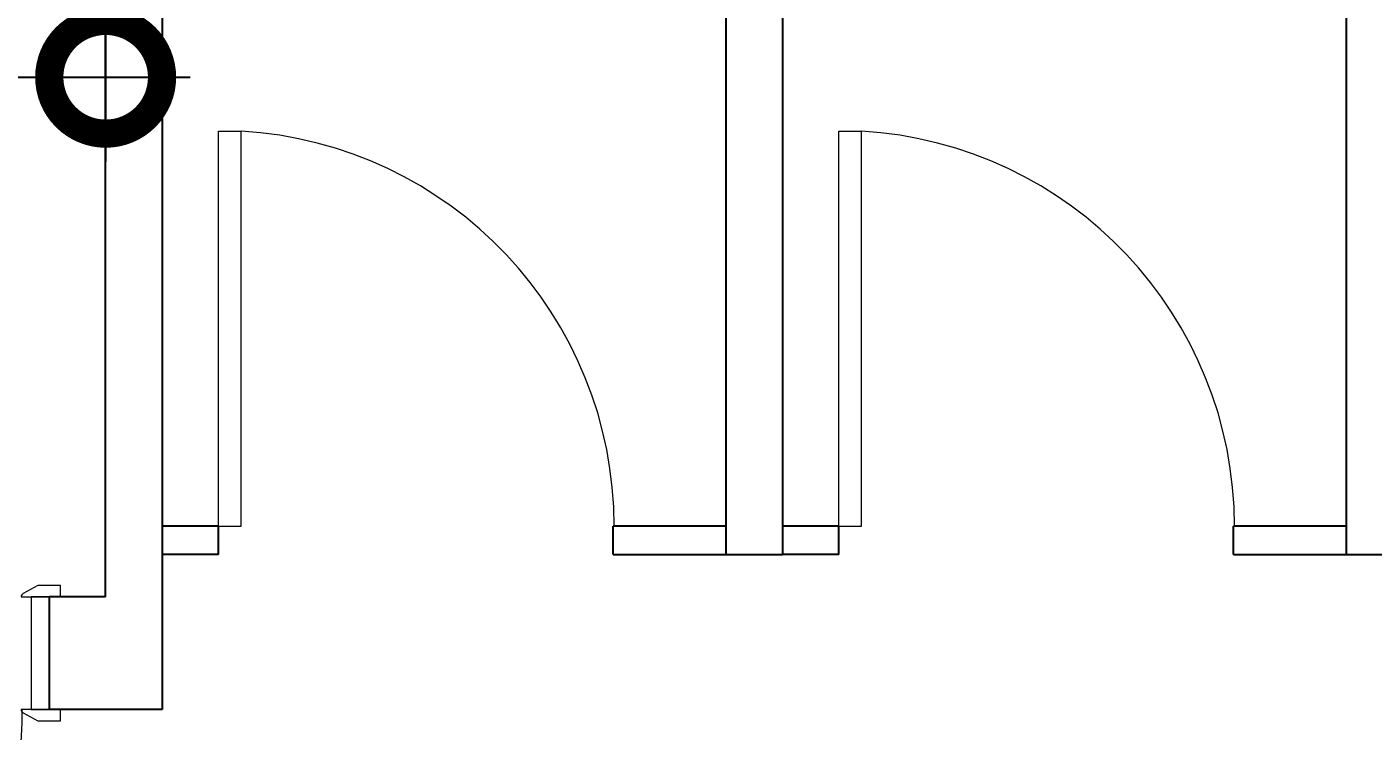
# Model space of a CAD drawing. Header units: metres. Extents: x 22.6 to 101.3, y 9.4 to 67.4.
# Drawn here: x 65.254 to 67.641, y 30.959 to 32.208 of the extents above; entities that cross this region are included whole.
import ezdxf

# ---------------------------------------------------------------- set-up
doc = ezdxf.new("R2010")
doc.units = ezdxf.units.M
doc.layers.add('00', color=252, linetype='Continuous')
doc.layers.add('A-DIM', color=7, linetype='Continuous', lineweight=5)
doc.layers.add('A-DOOR', color=5, linetype='Continuous', lineweight=5)
doc.styles.add('Calibri', font='calibri.ttf', dxfattribs={"height": 0.2126391096979332})
doc.dimstyles.new('ECG_Dimn-Detl-100', dxfattribs={"dimscale": 0.3048, "dimtxt": 0.25, "dimasz": 1.312335958005249, "dimexe": 0.4921259842519685, "dimexo": 0.0625, "dimgap": 0, "dimtad": 1, "dimdec": 0, "dimlfac": 1000, "dimzin": 0, "dimdsep": 46, "dimtxsty": 'Calibri', "dimblk1": 'DOTSMALL', "dimblk2": 'DOTSMALL', "dimsah": 1, "dimcen": 0.09, "dimdle": 0.4921259842519685, "dimazin": 0, "dimtfac": 1, "dimtdec": 4, "dimtix": 1, "dimtmove": 0, "dimatfit": 3, "dimfxl": 0.4921259842519685, "dimfxlon": 1, "dimtvp": 1, "dimtolj": 1, "dimtzin": 0, "dimarcsym": 2})

# ---------------------------------------------------------------- blocks, each defined once
blk = doc.blocks.new('ECG_ Door-Single Leaf-Gnrc - 1000x2200 mm-2062347-GROUND FLOOR PLAN')
at = {"layer": 'A-DOOR'}
for p, q in [((0.407999999999996, 1.000000000000968), (0.407999999999996, 0.1000000000009684)), ((0.447999999999996, 1.000000000000968), (0.407999999999996, 1.000000000000968)), ((0.4079999999999928, 0.1000000000009683), (0.4079999999999928, 1.000000000000968)), ((0.4079999999999928, 1.000000000000968), (0.4479999999999928, 1.000000000000968)), ((0.447999999999996, 0.1000000000009682), (0.447999999999996, 1.000000000000968)), ((0.4479999999999928, 1.000000000000968), (0.4479999999999928, 0.1000000000009682)), ((-0.4800000000000013, 0.1200000000009744), (-0.5200000000000015, 0.1200000000009713)), ((-0.5200000000000015, 0.1200000000009713), (-0.5200000000000017, 0.1000000000009748)), ((-0.4540000000000017, 0.1060000000009713), (-0.4800000000000013, 0.1200000000009744)), ((0.4799999999999915, 0.1200000000009682), (0.4539999999999915, 0.1060000000009683)), ((0.5199999999999916, 0.1200000000009679), (0.4799999999999915, 0.1200000000009682)), ((0.5199999999999915, 0.100000000000968), (0.5199999999999916, 0.1200000000009679)), ((-0.5000000000000453, 0.1000000000009738), (-0.4500000000000015, 0.1000000000009713)), ((-0.4680000000003104, 0.1000000000009699), (-0.5000000000003211, 0.1000000000009699)), ((-0.4680000000003104, -0.1), (-0.4680000000003104, 0.1000000000009699)), ((0.407999999999996, 0.1000000000009684), (0.447999999999996, 0.1000000000009684)), ((0.4479999999999928, 0.1000000000009683), (0.4079999999999928, 0.1000000000009683)), ((0.4499999999999915, 0.1000000000009685), (0.5000000000000037, 0.1000000000009682)), ((0.4679999999996772, 0.1000000000009699), (0.4679999999996772, -0.1)), ((0.4999999999996882, 0.1000000000009699), (0.4679999999996772, 0.1000000000009699)), ((-0.5200000000000016, -0.1000000000000001), (-0.5200000000000016, -0.12)), ((-0.4500000000000016, -0.1000000000000001), (-0.5000000000000452, -0.1000000000000001)), ((-0.5000000000003211, -0.1), (-0.4680000000003104, -0.1)), ((-0.4800000000000015, -0.12), (-0.4540000000000016, -0.106)), ((0.5000000000000031, -0.1000000000000001), (0.449999999999991, -0.1000000000000001)), ((0.4539999999999911, -0.106), (0.4799999999999908, -0.12)), ((0.4679999999996772, -0.1), (0.4999999999996882, -0.1)), ((0.5199999999999909, -0.12), (0.5199999999999909, -0.1000000000000001)), ((-0.5200000000000016, -0.12), (-0.4800000000000015, -0.12)), ((0.4799999999999908, -0.12), (0.5199999999999909, -0.12))]:
    blk.add_line(p, q, dxfattribs=at)
for centre, radius, start, end in [((0.4479999999999913, 0.1000000000009636), 0.900000000000004, 89.99999999999991, 179.9999999999999), ((-0.4580000000000015, 0.09900000000097124), 0.008062257748298515, 7.125016348902509, 60.25511870305896), ((0.4579999999999915, 0.0990000000009683), 0.008062257748298577, 119.7448812969417, 172.8749836510968), ((-0.4580000000000015, -0.099), 0.008062257748298529, 299.7448812969415, 352.8749836510968), ((0.4579999999999909, -0.099), 0.008062257748298515, 187.1250163489021, 240.2551187030581)]:
    blk.add_arc(centre, radius, start, end, dxfattribs=at)
blk = doc.blocks.new('Single-Flush-Partition - 700 _ 2200-2763523-GROUND FLOOR PLAN')
at = {"layer": 'A-DOOR'}
for p, q in [((0.3100000000000001, -0.02499999999999444), (0.3100000000000001, -0.725550426060319)), ((0.3500000000000237, -0.02499999999999444), (0.3100000000000001, -0.02499999999999444)), ((0.3500000000000237, -0.02499999999999444), (0.3500000000000237, -0.725550426060319)), ((0.3500000000000237, -0.725550426060319), (0.3100000000000001, -0.725550426060319))]:
    blk.add_line(p, q, dxfattribs=at)
blk.add_arc((0.3500000000000236, -0.02499999999998196), 0.7016914560213212, 179.9999999999998, 266.7320761445034, dxfattribs=at)
blk = doc.blocks.new('_DotSmall')
at = {"color": 0, "linetype": 'ByBlock', "const_width": 0.5}
blk.add_lwpolyline([(-0.0625, 0, 1), (0.0625, 0, 1)], format="xyb", close=True, dxfattribs=at)

msp = doc.modelspace()

# ---------------------------------------------------------------- linework, layer by layer
at = {"layer": '00', "color": 252}
for p, q in [((65.39393060839771, 31.19732717912508), (65.39393060839771, 33.09732717912514)), ((65.49393060839772, 32.89732717912513), (65.4939306083977, 30.99732717912508)), ((66.49393060839773, 31.27232717912515), (66.49393060839775, 32.89732717912513)), ((66.59393060839774, 32.89732717912513), (66.59393060839771, 31.27232717912515)), ((67.59393060839776, 31.27232717912515), (67.59393060839774, 32.89732717912513)), ((65.59393060839773, 31.32232717912514), (65.4939306083977, 31.32232717912514)), ((65.59393060839773, 31.27232717912514), (65.59393060839773, 31.32232717912514)), ((66.49393060839773, 31.32232717912514), (66.29393060839773, 31.32232717912514)), ((66.29393060839773, 31.27232717912514), (66.29393060839773, 31.32232717912514)), ((66.69393060839774, 31.32232717912514), (66.59393060839774, 31.32232717912514)), ((66.69393060839774, 31.27232717912514), (66.69393060839774, 31.32232717912514)), ((67.59393060839773, 31.32232717912514), (67.39393060839774, 31.32232717912514)), ((67.39393060839774, 31.27232717912514), (67.39393060839774, 31.32232717912514)), ((65.59393060839773, 31.27232717912514), (65.4939306083977, 31.27232717912514)), ((66.29393060839773, 31.27232717912514), (66.49393060839773, 31.27232717912514)), ((66.49393060839773, 31.27232717912514), (66.59393060839774, 31.27232717912514)), ((66.69393060839774, 31.27232717912514), (66.59393060839774, 31.27232717912514)), ((67.39393060839774, 31.27232717912514), (67.59393060839776, 31.27232717912514)), ((67.59393060839776, 31.27232717912514), (67.69393060839774, 31.27232717912514)), ((65.39393060839771, 31.19732717912508), (65.29393060839769, 31.19732717912508)), ((65.29393060839769, 31.19732717912508), (65.29393060839769, 30.99732717912508)), ((65.4939306083977, 30.99732717912508), (65.29393060839769, 30.99732717912508))]:
    msp.add_line(p, q, dxfattribs=at)

# ---------------------------------------------------------------- block references
at = {"layer": '00', "color": 252, "rotation": 180}
for name, p in [('Single-Flush-Partition - 700 _ 2200-2763523-GROUND FLOOR PLAN', (65.94393060839772, 31.29732717912515)), ('Single-Flush-Partition - 700 _ 2200-2763523-GROUND FLOOR PLAN', (67.04393060839773, 31.29732717912515)), ('ECG_ Door-Single Leaf-Gnrc - 1000x2200 mm-2062347-GROUND FLOOR PLAN', (64.79393060839769, 31.09732717912508))]:
    msp.add_blockref(name, p, dxfattribs=at)

# ---------------------------------------------------------------- dimensions: what is measured, and where the dimension line sits
at = {"layer": 'A-DIM'}
msp.add_linear_dim(base=(65.39393060839771, 32.11854288174258), p1=(64.19393060839772, 31.96854288174259), p2=(65.39393060839771, 32.26854288174258), dimstyle='ECG_Dimn-Detl-100', override={"dimpost": '<>', "dimfxl": 1.236931687685286}, dxfattribs=at).render()

doc.saveas('drawing.dxf')
